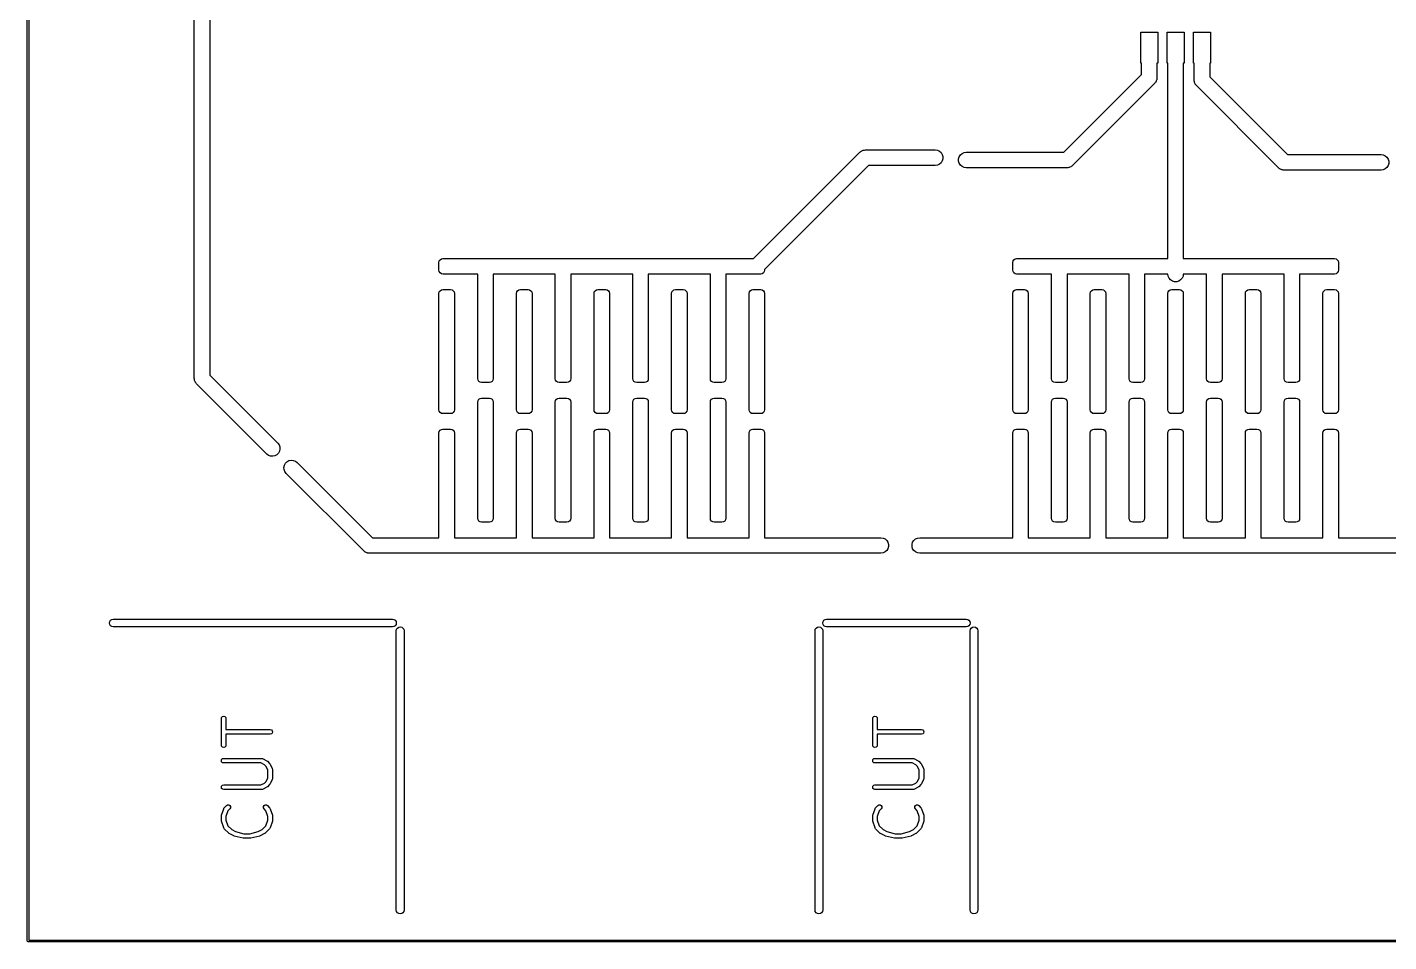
# Model space of a CAD drawing. Extents: x 35 to 184, y -150 to -45.
# Drawn here: x 34.9 to 122.7, y -150 to -91.1 of the extents above; entities that cross this region are included whole.
import ezdxf

# ---------------------------------------------------------------- set-up
doc = ezdxf.new("R2010")
doc.units = 0
doc.layers.add('BLACK', color=7, linetype='CONTINUOUS')

msp = doc.modelspace()

# ---------------------------------------------------------------- linework, layer by layer
at = {"layer": 'BLACK', "linetype": 'CONTINUOUS'}
for p, q in [((34.95, -150), (34.95, -45)), ((35.05, -45.05), (35.05, -149.95)), ((45.72, -111.5), (45.72, -90.28)), ((46.72, -90.28), (46.72, -111.5)), ((106.75, -93.4), (106.75, -91.4)), ((106.75, -91.4), (107.85, -91.4)), ((107.85, -91.4), (107.85, -93.4)), ((108.45, -93.4), (108.45, -91.4)), ((108.45, -91.4), (109.55, -91.4)), ((109.55, -91.4), (109.55, -93.4)), ((110.15, -93.4), (110.15, -91.4)), ((110.15, -91.4), (111.25, -91.4)), ((111.25, -91.4), (111.25, -93.4)), ((106.8, -93.4), (106.75, -93.4)), ((106.8, -94.142894), (106.8, -93.4)), ((107.85, -93.4), (107.8, -93.4)), ((107.8, -93.4), (107.8, -94.35)), ((108.5, -93.4), (108.45, -93.4)), ((108.5, -106), (108.5, -93.4)), ((109.55, -93.4), (109.5, -93.4)), ((109.5, -93.4), (109.5, -106)), ((110.2, -93.4), (110.15, -93.4)), ((110.2, -94.5), (110.2, -93.4)), ((111.25, -93.4), (111.2, -93.4)), ((111.2, -93.4), (111.2, -94.292894)), ((101.792894, -99.15), (106.8, -94.142894)), ((107.653553, -94.703553), (102.353553, -100.003553)), ((107.685599, -94.660744), (107.653553, -94.703553)), ((107.720627, -94.62032), (107.685599, -94.660744)), ((107.728084, -94.60399), (107.720627, -94.62032)), ((107.738839, -94.589624), (107.728084, -94.60399)), ((107.757528, -94.539516), (107.738839, -94.589624)), ((107.779746, -94.490866), (107.757528, -94.539516)), ((107.7823, -94.4731), (107.779746, -94.490866)), ((107.788573, -94.456283), (107.7823, -94.4731)), ((107.792388, -94.402938), (107.788573, -94.456283)), ((107.8, -94.35), (107.792388, -94.402938)), ((110.207611, -94.552938), (110.2, -94.5)), ((110.211427, -94.606283), (110.207611, -94.552938)), ((110.217699, -94.6231), (110.211427, -94.606283)), ((110.220254, -94.640866), (110.217699, -94.6231)), ((110.242471, -94.689516), (110.220254, -94.640866)), ((110.261161, -94.739624), (110.242471, -94.689516)), ((110.271915, -94.75399), (110.261161, -94.739624)), ((110.279373, -94.77032), (110.271915, -94.75399)), ((110.3144, -94.810744), (110.279373, -94.77032)), ((110.346447, -94.853553), (110.3144, -94.810744)), ((111.2, -94.292894), (116.207106, -99.3)), ((115.646447, -100.153553), (110.346447, -94.853553)), ((81.792894, -106), (88.646447, -99.146447)), ((88.646447, -99.146447), (88.689255, -99.1144)), ((88.689255, -99.1144), (88.72968, -99.079373)), ((88.72968, -99.079373), (88.746009, -99.071915)), ((88.746009, -99.071915), (88.760376, -99.061161)), ((88.760376, -99.061161), (88.810483, -99.042471)), ((88.810483, -99.042471), (88.859134, -99.020254)), ((88.859134, -99.020254), (88.876899, -99.017699)), ((88.876899, -99.017699), (88.893717, -99.011427)), ((88.893717, -99.011427), (88.947061, -99.007611)), ((88.947061, -99.007611), (89, -99)), ((89, -99), (93.5, -99)), ((93.5, -99), (93.640866, -99.020254)), ((93.640866, -99.020254), (93.77032, -99.079373)), ((93.77032, -99.079373), (93.877875, -99.17257)), ((93.877875, -99.17257), (93.954816, -99.292292)), ((95.22968, -99.229373), (95.359134, -99.170254)), ((95.359134, -99.170254), (95.5, -99.15)), ((95.5, -99.15), (101.792894, -99.15)), ((89.207106, -100), (82.5, -106.707106)), ((93.5, -100), (89.207106, -100)), ((93.640866, -99.979746), (93.5, -100)), ((93.77032, -99.920627), (93.640866, -99.979746)), ((93.877875, -99.82743), (93.77032, -99.920627)), ((93.954816, -99.707708), (93.877875, -99.82743)), ((93.954816, -99.292292), (93.994911, -99.428843)), ((93.994911, -99.571157), (93.954816, -99.707708)), ((93.994911, -99.428843), (93.994911, -99.571157)), ((95.005089, -99.578843), (95.045184, -99.442292)), ((95.005089, -99.721157), (95.005089, -99.578843)), ((95.045184, -99.857708), (95.005089, -99.721157)), ((95.045184, -99.442292), (95.122125, -99.32257)), ((95.122125, -99.97743), (95.045184, -99.857708)), ((95.122125, -99.32257), (95.22968, -99.229373)), ((95.22968, -100.070627), (95.122125, -99.97743)), ((95.359134, -100.129746), (95.22968, -100.070627)), ((102.239624, -100.088839), (102.189516, -100.107528)), ((102.25399, -100.078084), (102.239624, -100.088839)), ((102.27032, -100.070627), (102.25399, -100.078084)), ((102.310744, -100.035599), (102.27032, -100.070627)), ((102.353553, -100.003553), (102.310744, -100.035599)), ((116.207106, -99.3), (122.25, -99.3)), ((122.25, -99.3), (122.390866, -99.320254)), ((122.390866, -99.320254), (122.52032, -99.379373)), ((122.52032, -99.379373), (122.627875, -99.47257)), ((122.627875, -99.47257), (122.704816, -99.592292)), ((122.704816, -100.007708), (122.627875, -100.12743)), ((122.704816, -99.592292), (122.744911, -99.728843)), ((122.744911, -99.871157), (122.704816, -100.007708)), ((122.744911, -99.728843), (122.744911, -99.871157)), ((95.5, -100.15), (95.359134, -100.129746)), ((102, -100.15), (95.5, -100.15)), ((102.052938, -100.142388), (102, -100.15)), ((102.106283, -100.138573), (102.052938, -100.142388)), ((102.1231, -100.1323), (102.106283, -100.138573)), ((102.140866, -100.129746), (102.1231, -100.1323)), ((102.189516, -100.107528), (102.140866, -100.129746)), ((115.689255, -100.185599), (115.646447, -100.153553)), ((115.72968, -100.220627), (115.689255, -100.185599)), ((115.746009, -100.228084), (115.72968, -100.220627)), ((115.760376, -100.238839), (115.746009, -100.228084)), ((115.810483, -100.257528), (115.760376, -100.238839)), ((115.859134, -100.279746), (115.810483, -100.257528)), ((115.876899, -100.2823), (115.859134, -100.279746)), ((115.893717, -100.288573), (115.876899, -100.2823)), ((115.947061, -100.292388), (115.893717, -100.288573)), ((116, -100.3), (115.947061, -100.292388)), ((122.25, -100.3), (116, -100.3)), ((122.390866, -100.279746), (122.25, -100.3)), ((122.52032, -100.220627), (122.390866, -100.279746)), ((122.627875, -100.12743), (122.52032, -100.220627)), ((61.5, -106.25), (61.51903, -106.154329)), ((61.51903, -106.154329), (61.573223, -106.073223)), ((61.573223, -106.073223), (61.654329, -106.01903)), ((61.654329, -106.01903), (61.75, -106)), ((61.75, -106), (81.792894, -106)), ((98.5, -106.25), (98.51903, -106.154329)), ((98.51903, -106.154329), (98.573223, -106.073223)), ((98.573223, -106.073223), (98.654329, -106.01903)), ((98.654329, -106.01903), (98.75, -106)), ((98.75, -106), (108.5, -106)), ((109.5, -106), (119.25, -106)), ((119.25, -106), (119.345671, -106.01903)), ((119.345671, -106.01903), (119.426777, -106.073223)), ((119.426777, -106.073223), (119.48097, -106.154329)), ((119.48097, -106.154329), (119.5, -106.25)), ((61.5, -106.75), (61.5, -106.25)), ((61.51903, -106.845671), (61.5, -106.75)), ((61.573223, -106.926777), (61.51903, -106.845671)), ((61.654329, -106.98097), (61.573223, -106.926777)), ((61.75, -107), (61.654329, -106.98097)), ((64, -107), (61.75, -107)), ((64, -113.75), (64, -107)), ((69, -107), (65, -107)), ((65, -107), (65, -113.75)), ((69, -113.75), (69, -107)), ((72, -107), (70, -107)), ((70, -107), (70, -113.75)), ((74, -107), (72, -107)), ((74, -113.75), (74, -107)), ((79, -107), (75, -107)), ((75, -107), (75, -113.75)), ((79, -113.75), (79, -107)), ((82, -107), (80, -107)), ((80, -107), (80, -113.75)), ((82.25, -107), (82, -107)), ((82.345671, -106.98097), (82.25, -107)), ((82.426777, -106.926777), (82.345671, -106.98097)), ((82.48097, -106.845671), (82.426777, -106.926777)), ((82.5, -106.75), (82.48097, -106.845671)), ((82.5, -106.707106), (82.5, -106.75)), ((98.5, -106.75), (98.5, -106.25)), ((98.51903, -106.845671), (98.5, -106.75)), ((98.573223, -106.926777), (98.51903, -106.845671)), ((98.654329, -106.98097), (98.573223, -106.926777)), ((98.75, -107), (98.654329, -106.98097)), ((101, -107), (98.75, -107)), ((101, -113.75), (101, -107)), ((106, -107), (102, -107)), ((102, -107), (102, -113.75)), ((106, -113.75), (106, -107)), ((108.5, -107), (107, -107)), ((107, -107), (107, -113.75)), ((108.520254, -107.140866), (108.5, -107)), ((109.5, -107), (109.479746, -107.140866)), ((111, -107), (109.5, -107)), ((111, -113.75), (111, -107)), ((116, -107), (112, -107)), ((112, -107), (112, -113.75)), ((116, -113.75), (116, -107)), ((119.25, -107), (117, -107)), ((117, -107), (117, -113.75)), ((119.345671, -106.98097), (119.25, -107)), ((119.426777, -106.926777), (119.345671, -106.98097)), ((119.48097, -106.845671), (119.426777, -106.926777)), ((119.5, -106.75), (119.48097, -106.845671)), ((119.5, -106.25), (119.5, -106.75)), ((108.579373, -107.27032), (108.520254, -107.140866)), ((108.67257, -107.377875), (108.579373, -107.27032)), ((108.792292, -107.454816), (108.67257, -107.377875)), ((108.928843, -107.494911), (108.792292, -107.454816)), ((109.071157, -107.494911), (108.928843, -107.494911)), ((109.207708, -107.454816), (109.071157, -107.494911)), ((109.32743, -107.377875), (109.207708, -107.454816)), ((109.420627, -107.27032), (109.32743, -107.377875)), ((109.479746, -107.140866), (109.420627, -107.27032)), ((61.5, -108.25), (61.51903, -108.154329)), ((61.5, -115.75), (61.5, -108.25)), ((61.51903, -108.154329), (61.573223, -108.073223)), ((61.573223, -108.073223), (61.654329, -108.01903)), ((61.654329, -108.01903), (61.75, -108)), ((61.75, -108), (62.25, -108)), ((62.25, -108), (62.345671, -108.01903)), ((62.345671, -108.01903), (62.426777, -108.073223)), ((62.426777, -108.073223), (62.48097, -108.154329)), ((62.48097, -108.154329), (62.5, -108.25)), ((62.5, -108.25), (62.5, -115.75)), ((66.5, -108.25), (66.51903, -108.154329)), ((66.5, -115.75), (66.5, -108.25)), ((66.51903, -108.154329), (66.573223, -108.073223)), ((66.573223, -108.073223), (66.654329, -108.01903)), ((66.654329, -108.01903), (66.75, -108)), ((66.75, -108), (67.25, -108)), ((67.25, -108), (67.345671, -108.01903)), ((67.345671, -108.01903), (67.426777, -108.073223)), ((67.426777, -108.073223), (67.48097, -108.154329)), ((67.48097, -108.154329), (67.5, -108.25)), ((67.5, -108.25), (67.5, -115.75)), ((71.5, -108.25), (71.51903, -108.154329)), ((71.5, -115.75), (71.5, -108.25)), ((71.51903, -108.154329), (71.573223, -108.073223)), ((71.573223, -108.073223), (71.654329, -108.01903)), ((71.654329, -108.01903), (71.75, -108)), ((71.75, -108), (72.25, -108)), ((72.25, -108), (72.345671, -108.01903)), ((72.345671, -108.01903), (72.426777, -108.073223)), ((72.426777, -108.073223), (72.48097, -108.154329)), ((72.48097, -108.154329), (72.5, -108.25)), ((72.5, -108.25), (72.5, -115.75)), ((76.5, -108.25), (76.51903, -108.154329)), ((76.5, -115.75), (76.5, -108.25)), ((76.51903, -108.154329), (76.573223, -108.073223)), ((76.573223, -108.073223), (76.654329, -108.01903)), ((76.654329, -108.01903), (76.75, -108)), ((76.75, -108), (77.25, -108)), ((77.25, -108), (77.345671, -108.01903)), ((77.345671, -108.01903), (77.426777, -108.073223)), ((77.426777, -108.073223), (77.48097, -108.154329)), ((77.48097, -108.154329), (77.5, -108.25)), ((77.5, -108.25), (77.5, -115.75)), ((81.5, -108.25), (81.51903, -108.154329)), ((81.5, -115.75), (81.5, -108.25)), ((81.51903, -108.154329), (81.573223, -108.073223)), ((81.573223, -108.073223), (81.654329, -108.01903)), ((81.654329, -108.01903), (81.75, -108)), ((81.75, -108), (82.25, -108)), ((82.25, -108), (82.345671, -108.01903)), ((82.345671, -108.01903), (82.426777, -108.073223)), ((82.426777, -108.073223), (82.48097, -108.154329)), ((82.48097, -108.154329), (82.5, -108.25)), ((82.5, -108.25), (82.5, -115.75)), ((98.5, -108.25), (98.51903, -108.154329)), ((98.5, -115.75), (98.5, -108.25)), ((98.51903, -108.154329), (98.573223, -108.073223)), ((98.573223, -108.073223), (98.654329, -108.01903)), ((98.654329, -108.01903), (98.75, -108)), ((98.75, -108), (99.25, -108)), ((99.25, -108), (99.345671, -108.01903)), ((99.345671, -108.01903), (99.426777, -108.073223)), ((99.426777, -108.073223), (99.48097, -108.154329)), ((99.48097, -108.154329), (99.5, -108.25)), ((99.5, -108.25), (99.5, -115.75)), ((103.5, -108.25), (103.51903, -108.154329)), ((103.5, -115.75), (103.5, -108.25)), ((103.51903, -108.154329), (103.573223, -108.073223)), ((103.573223, -108.073223), (103.654329, -108.01903)), ((103.654329, -108.01903), (103.75, -108)), ((103.75, -108), (104.25, -108)), ((104.25, -108), (104.345671, -108.01903)), ((104.345671, -108.01903), (104.426777, -108.073223)), ((104.426777, -108.073223), (104.48097, -108.154329)), ((104.48097, -108.154329), (104.5, -108.25)), ((104.5, -108.25), (104.5, -115.75)), ((108.5, -108.25), (108.51903, -108.154329)), ((108.5, -115.75), (108.5, -108.25)), ((108.51903, -108.154329), (108.573223, -108.073223)), ((108.573223, -108.073223), (108.654329, -108.01903)), ((108.654329, -108.01903), (108.75, -108)), ((108.75, -108), (109.25, -108)), ((109.25, -108), (109.345671, -108.01903)), ((109.345671, -108.01903), (109.426777, -108.073223)), ((109.426777, -108.073223), (109.48097, -108.154329)), ((109.48097, -108.154329), (109.5, -108.25)), ((109.5, -108.25), (109.5, -115.75)), ((113.5, -108.25), (113.51903, -108.154329)), ((113.5, -115.75), (113.5, -108.25)), ((113.51903, -108.154329), (113.573223, -108.073223)), ((113.573223, -108.073223), (113.654329, -108.01903)), ((113.654329, -108.01903), (113.75, -108)), ((113.75, -108), (114.25, -108)), ((114.25, -108), (114.345671, -108.01903)), ((114.345671, -108.01903), (114.426777, -108.073223)), ((114.426777, -108.073223), (114.48097, -108.154329)), ((114.48097, -108.154329), (114.5, -108.25)), ((114.5, -108.25), (114.5, -115.75)), ((118.5, -108.25), (118.51903, -108.154329)), ((118.5, -115.75), (118.5, -108.25)), ((118.51903, -108.154329), (118.573223, -108.073223)), ((118.573223, -108.073223), (118.654329, -108.01903)), ((118.654329, -108.01903), (118.75, -108)), ((118.75, -108), (119.25, -108)), ((119.25, -108), (119.345671, -108.01903)), ((119.345671, -108.01903), (119.426777, -108.073223)), ((119.426777, -108.073223), (119.48097, -108.154329)), ((119.48097, -108.154329), (119.5, -108.25)), ((119.5, -108.25), (119.5, -115.75)), ((45.72, -113.72), (45.72, -111.5)), ((46.72, -111.5), (46.72, -113.512893)), ((45.727611, -113.772938), (45.72, -113.72)), ((45.731427, -113.826283), (45.727611, -113.772938)), ((45.737699, -113.8431), (45.731427, -113.826283)), ((45.740254, -113.860866), (45.737699, -113.8431)), ((45.762471, -113.909516), (45.740254, -113.860866)), ((45.781161, -113.959624), (45.762471, -113.909516)), ((45.791915, -113.97399), (45.781161, -113.959624)), ((45.799373, -113.99032), (45.791915, -113.97399)), ((45.8344, -114.030744), (45.799373, -113.99032)), ((45.866447, -114.073553), (45.8344, -114.030744)), ((50.396446, -118.603553), (45.866447, -114.073553)), ((46.72, -113.512893), (51.103553, -117.896446)), ((64.01903, -113.845671), (64, -113.75)), ((64.073223, -113.926777), (64.01903, -113.845671)), ((64.154329, -113.98097), (64.073223, -113.926777)), ((64.25, -114), (64.154329, -113.98097)), ((64.75, -114), (64.25, -114)), ((64.845671, -113.98097), (64.75, -114)), ((64.926777, -113.926777), (64.845671, -113.98097)), ((64.98097, -113.845671), (64.926777, -113.926777)), ((65, -113.75), (64.98097, -113.845671)), ((69.01903, -113.845671), (69, -113.75)), ((69.073223, -113.926777), (69.01903, -113.845671)), ((69.154329, -113.98097), (69.073223, -113.926777)), ((69.25, -114), (69.154329, -113.98097)), ((69.75, -114), (69.25, -114)), ((69.845671, -113.98097), (69.75, -114)), ((69.926777, -113.926777), (69.845671, -113.98097)), ((69.98097, -113.845671), (69.926777, -113.926777)), ((70, -113.75), (69.98097, -113.845671)), ((74.01903, -113.845671), (74, -113.75)), ((74.073223, -113.926777), (74.01903, -113.845671)), ((74.154329, -113.98097), (74.073223, -113.926777)), ((74.25, -114), (74.154329, -113.98097)), ((74.75, -114), (74.25, -114)), ((74.845671, -113.98097), (74.75, -114)), ((74.926777, -113.926777), (74.845671, -113.98097)), ((74.98097, -113.845671), (74.926777, -113.926777)), ((75, -113.75), (74.98097, -113.845671)), ((79.01903, -113.845671), (79, -113.75)), ((79.073223, -113.926777), (79.01903, -113.845671)), ((79.154329, -113.98097), (79.073223, -113.926777)), ((79.25, -114), (79.154329, -113.98097)), ((79.75, -114), (79.25, -114)), ((79.845671, -113.98097), (79.75, -114)), ((79.926777, -113.926777), (79.845671, -113.98097)), ((79.98097, -113.845671), (79.926777, -113.926777)), ((80, -113.75), (79.98097, -113.845671)), ((101.01903, -113.845671), (101, -113.75)), ((101.073223, -113.926777), (101.01903, -113.845671)), ((101.154329, -113.98097), (101.073223, -113.926777)), ((101.25, -114), (101.154329, -113.98097)), ((101.75, -114), (101.25, -114)), ((101.845671, -113.98097), (101.75, -114)), ((101.926777, -113.926777), (101.845671, -113.98097)), ((101.98097, -113.845671), (101.926777, -113.926777)), ((102, -113.75), (101.98097, -113.845671)), ((106.01903, -113.845671), (106, -113.75)), ((106.073223, -113.926777), (106.01903, -113.845671)), ((106.154329, -113.98097), (106.073223, -113.926777)), ((106.25, -114), (106.154329, -113.98097)), ((106.75, -114), (106.25, -114)), ((106.845671, -113.98097), (106.75, -114)), ((106.926777, -113.926777), (106.845671, -113.98097)), ((106.98097, -113.845671), (106.926777, -113.926777)), ((107, -113.75), (106.98097, -113.845671)), ((111.01903, -113.845671), (111, -113.75)), ((111.073223, -113.926777), (111.01903, -113.845671)), ((111.154329, -113.98097), (111.073223, -113.926777)), ((111.25, -114), (111.154329, -113.98097)), ((111.75, -114), (111.25, -114)), ((111.845671, -113.98097), (111.75, -114)), ((111.926777, -113.926777), (111.845671, -113.98097)), ((111.98097, -113.845671), (111.926777, -113.926777)), ((112, -113.75), (111.98097, -113.845671)), ((116.01903, -113.845671), (116, -113.75)), ((116.073223, -113.926777), (116.01903, -113.845671)), ((116.154329, -113.98097), (116.073223, -113.926777)), ((116.25, -114), (116.154329, -113.98097)), ((116.75, -114), (116.25, -114)), ((116.845671, -113.98097), (116.75, -114)), ((116.926777, -113.926777), (116.845671, -113.98097)), ((116.98097, -113.845671), (116.926777, -113.926777)), ((117, -113.75), (116.98097, -113.845671)), ((64.154329, -115.01903), (64.25, -115)), ((64.25, -115), (64.75, -115)), ((64.75, -115), (64.845671, -115.01903)), ((69.154329, -115.01903), (69.25, -115)), ((69.25, -115), (69.75, -115)), ((69.75, -115), (69.845671, -115.01903)), ((74.154329, -115.01903), (74.25, -115)), ((74.25, -115), (74.75, -115)), ((74.75, -115), (74.845671, -115.01903)), ((79.154329, -115.01903), (79.25, -115)), ((79.25, -115), (79.75, -115)), ((79.75, -115), (79.845671, -115.01903)), ((101.154329, -115.01903), (101.25, -115)), ((101.25, -115), (101.75, -115)), ((101.75, -115), (101.845671, -115.01903)), ((106.154329, -115.01903), (106.25, -115)), ((106.25, -115), (106.75, -115)), ((106.75, -115), (106.845671, -115.01903)), ((111.154329, -115.01903), (111.25, -115)), ((111.25, -115), (111.75, -115)), ((111.75, -115), (111.845671, -115.01903)), ((116.154329, -115.01903), (116.25, -115)), ((116.25, -115), (116.75, -115)), ((116.75, -115), (116.845671, -115.01903)), ((61.51903, -115.845671), (61.5, -115.75)), ((61.573223, -115.926777), (61.51903, -115.845671)), ((62.48097, -115.845671), (62.426777, -115.926777)), ((62.5, -115.75), (62.48097, -115.845671)), ((64, -115.25), (64.01903, -115.154329)), ((64, -122.75), (64, -115.25)), ((64.01903, -115.154329), (64.073223, -115.073223)), ((64.073223, -115.073223), (64.154329, -115.01903)), ((64.845671, -115.01903), (64.926777, -115.073223)), ((64.926777, -115.073223), (64.98097, -115.154329)), ((64.98097, -115.154329), (65, -115.25)), ((65, -115.25), (65, -122.75)), ((66.51903, -115.845671), (66.5, -115.75)), ((66.573223, -115.926777), (66.51903, -115.845671)), ((67.48097, -115.845671), (67.426777, -115.926777)), ((67.5, -115.75), (67.48097, -115.845671)), ((69, -115.25), (69.01903, -115.154329)), ((69, -122.75), (69, -115.25)), ((69.01903, -115.154329), (69.073223, -115.073223)), ((69.073223, -115.073223), (69.154329, -115.01903)), ((69.845671, -115.01903), (69.926777, -115.073223)), ((69.926777, -115.073223), (69.98097, -115.154329)), ((69.98097, -115.154329), (70, -115.25)), ((70, -115.25), (70, -122.75)), ((71.51903, -115.845671), (71.5, -115.75)), ((71.573223, -115.926777), (71.51903, -115.845671)), ((72.48097, -115.845671), (72.426777, -115.926777)), ((72.5, -115.75), (72.48097, -115.845671)), ((74, -115.25), (74.01903, -115.154329)), ((74, -122.75), (74, -115.25)), ((74.01903, -115.154329), (74.073223, -115.073223)), ((74.073223, -115.073223), (74.154329, -115.01903)), ((74.845671, -115.01903), (74.926777, -115.073223)), ((74.926777, -115.073223), (74.98097, -115.154329)), ((74.98097, -115.154329), (75, -115.25)), ((75, -115.25), (75, -122.75)), ((76.51903, -115.845671), (76.5, -115.75)), ((76.573223, -115.926777), (76.51903, -115.845671)), ((77.48097, -115.845671), (77.426777, -115.926777)), ((77.5, -115.75), (77.48097, -115.845671)), ((79, -115.25), (79.01903, -115.154329)), ((79, -122.75), (79, -115.25)), ((79.01903, -115.154329), (79.073223, -115.073223)), ((79.073223, -115.073223), (79.154329, -115.01903)), ((79.845671, -115.01903), (79.926777, -115.073223)), ((79.926777, -115.073223), (79.98097, -115.154329)), ((79.98097, -115.154329), (80, -115.25)), ((80, -115.25), (80, -122.75)), ((81.51903, -115.845671), (81.5, -115.75)), ((81.573223, -115.926777), (81.51903, -115.845671)), ((82.48097, -115.845671), (82.426777, -115.926777)), ((82.5, -115.75), (82.48097, -115.845671)), ((98.51903, -115.845671), (98.5, -115.75)), ((98.573223, -115.926777), (98.51903, -115.845671)), ((99.48097, -115.845671), (99.426777, -115.926777)), ((99.5, -115.75), (99.48097, -115.845671)), ((101, -115.25), (101.01903, -115.154329)), ((101, -122.75), (101, -115.25)), ((101.01903, -115.154329), (101.073223, -115.073223)), ((101.073223, -115.073223), (101.154329, -115.01903)), ((101.845671, -115.01903), (101.926777, -115.073223)), ((101.926777, -115.073223), (101.98097, -115.154329)), ((101.98097, -115.154329), (102, -115.25)), ((102, -115.25), (102, -122.75)), ((103.51903, -115.845671), (103.5, -115.75)), ((103.573223, -115.926777), (103.51903, -115.845671)), ((104.48097, -115.845671), (104.426777, -115.926777)), ((104.5, -115.75), (104.48097, -115.845671)), ((106, -115.25), (106.01903, -115.154329)), ((106, -122.75), (106, -115.25)), ((106.01903, -115.154329), (106.073223, -115.073223)), ((106.073223, -115.073223), (106.154329, -115.01903)), ((106.845671, -115.01903), (106.926777, -115.073223)), ((106.926777, -115.073223), (106.98097, -115.154329)), ((106.98097, -115.154329), (107, -115.25)), ((107, -115.25), (107, -122.75)), ((108.51903, -115.845671), (108.5, -115.75)), ((108.573223, -115.926777), (108.51903, -115.845671)), ((109.48097, -115.845671), (109.426777, -115.926777)), ((109.5, -115.75), (109.48097, -115.845671)), ((111, -115.25), (111.01903, -115.154329)), ((111, -122.75), (111, -115.25)), ((111.01903, -115.154329), (111.073223, -115.073223)), ((111.073223, -115.073223), (111.154329, -115.01903)), ((111.845671, -115.01903), (111.926777, -115.073223)), ((111.926777, -115.073223), (111.98097, -115.154329)), ((111.98097, -115.154329), (112, -115.25)), ((112, -115.25), (112, -122.75)), ((113.51903, -115.845671), (113.5, -115.75)), ((113.573223, -115.926777), (113.51903, -115.845671)), ((114.48097, -115.845671), (114.426777, -115.926777)), ((114.5, -115.75), (114.48097, -115.845671)), ((116, -115.25), (116.01903, -115.154329)), ((116, -122.75), (116, -115.25)), ((116.01903, -115.154329), (116.073223, -115.073223)), ((116.073223, -115.073223), (116.154329, -115.01903)), ((116.845671, -115.01903), (116.926777, -115.073223)), ((116.926777, -115.073223), (116.98097, -115.154329)), ((116.98097, -115.154329), (117, -115.25)), ((117, -115.25), (117, -122.75)), ((118.51903, -115.845671), (118.5, -115.75)), ((118.573223, -115.926777), (118.51903, -115.845671)), ((119.48097, -115.845671), (119.426777, -115.926777)), ((119.5, -115.75), (119.48097, -115.845671)), ((61.654329, -115.98097), (61.573223, -115.926777)), ((61.75, -116), (61.654329, -115.98097)), ((62.25, -116), (61.75, -116)), ((62.345671, -115.98097), (62.25, -116)), ((62.426777, -115.926777), (62.345671, -115.98097)), ((66.654329, -115.98097), (66.573223, -115.926777)), ((66.75, -116), (66.654329, -115.98097)), ((67.25, -116), (66.75, -116)), ((67.345671, -115.98097), (67.25, -116)), ((67.426777, -115.926777), (67.345671, -115.98097)), ((71.654329, -115.98097), (71.573223, -115.926777)), ((71.75, -116), (71.654329, -115.98097)), ((72.25, -116), (71.75, -116)), ((72.345671, -115.98097), (72.25, -116)), ((72.426777, -115.926777), (72.345671, -115.98097)), ((76.654329, -115.98097), (76.573223, -115.926777)), ((76.75, -116), (76.654329, -115.98097)), ((77.25, -116), (76.75, -116)), ((77.345671, -115.98097), (77.25, -116)), ((77.426777, -115.926777), (77.345671, -115.98097)), ((81.654329, -115.98097), (81.573223, -115.926777)), ((81.75, -116), (81.654329, -115.98097)), ((82.25, -116), (81.75, -116)), ((82.345671, -115.98097), (82.25, -116)), ((82.426777, -115.926777), (82.345671, -115.98097)), ((98.654329, -115.98097), (98.573223, -115.926777)), ((98.75, -116), (98.654329, -115.98097)), ((99.25, -116), (98.75, -116)), ((99.345671, -115.98097), (99.25, -116)), ((99.426777, -115.926777), (99.345671, -115.98097)), ((103.654329, -115.98097), (103.573223, -115.926777)), ((103.75, -116), (103.654329, -115.98097)), ((104.25, -116), (103.75, -116)), ((104.345671, -115.98097), (104.25, -116)), ((104.426777, -115.926777), (104.345671, -115.98097)), ((108.654329, -115.98097), (108.573223, -115.926777)), ((108.75, -116), (108.654329, -115.98097)), ((109.25, -116), (108.75, -116)), ((109.345671, -115.98097), (109.25, -116)), ((109.426777, -115.926777), (109.345671, -115.98097)), ((113.654329, -115.98097), (113.573223, -115.926777)), ((113.75, -116), (113.654329, -115.98097)), ((114.25, -116), (113.75, -116)), ((114.345671, -115.98097), (114.25, -116)), ((114.426777, -115.926777), (114.345671, -115.98097)), ((118.654329, -115.98097), (118.573223, -115.926777)), ((118.75, -116), (118.654329, -115.98097)), ((119.25, -116), (118.75, -116)), ((119.345671, -115.98097), (119.25, -116)), ((119.426777, -115.926777), (119.345671, -115.98097)), ((61.5, -117.25), (61.51903, -117.154329)), ((61.5, -124), (61.5, -117.25)), ((61.51903, -117.154329), (61.573223, -117.073223)), ((61.573223, -117.073223), (61.654329, -117.01903)), ((61.654329, -117.01903), (61.75, -117)), ((61.75, -117), (62.25, -117)), ((62.25, -117), (62.345671, -117.01903)), ((62.345671, -117.01903), (62.426777, -117.073223)), ((62.426777, -117.073223), (62.48097, -117.154329)), ((62.48097, -117.154329), (62.5, -117.25)), ((62.5, -117.25), (62.5, -124)), ((66.5, -117.25), (66.51903, -117.154329)), ((66.5, -124), (66.5, -117.25)), ((66.51903, -117.154329), (66.573223, -117.073223)), ((66.573223, -117.073223), (66.654329, -117.01903)), ((66.654329, -117.01903), (66.75, -117)), ((66.75, -117), (67.25, -117)), ((67.25, -117), (67.345671, -117.01903)), ((67.345671, -117.01903), (67.426777, -117.073223)), ((67.426777, -117.073223), (67.48097, -117.154329)), ((67.48097, -117.154329), (67.5, -117.25)), ((67.5, -117.25), (67.5, -124)), ((71.5, -117.25), (71.51903, -117.154329)), ((71.5, -124), (71.5, -117.25)), ((71.51903, -117.154329), (71.573223, -117.073223)), ((71.573223, -117.073223), (71.654329, -117.01903)), ((71.654329, -117.01903), (71.75, -117)), ((71.75, -117), (72.25, -117)), ((72.25, -117), (72.345671, -117.01903)), ((72.345671, -117.01903), (72.426777, -117.073223)), ((72.426777, -117.073223), (72.48097, -117.154329)), ((72.48097, -117.154329), (72.5, -117.25)), ((72.5, -117.25), (72.5, -124)), ((76.5, -117.25), (76.51903, -117.154329)), ((76.5, -124), (76.5, -117.25)), ((76.51903, -117.154329), (76.573223, -117.073223)), ((76.573223, -117.073223), (76.654329, -117.01903)), ((76.654329, -117.01903), (76.75, -117)), ((76.75, -117), (77.25, -117)), ((77.25, -117), (77.345671, -117.01903)), ((77.345671, -117.01903), (77.426777, -117.073223)), ((77.426777, -117.073223), (77.48097, -117.154329)), ((77.48097, -117.154329), (77.5, -117.25)), ((77.5, -117.25), (77.5, -124)), ((81.5, -117.25), (81.51903, -117.154329)), ((81.5, -124), (81.5, -117.25)), ((81.51903, -117.154329), (81.573223, -117.073223)), ((81.573223, -117.073223), (81.654329, -117.01903)), ((81.654329, -117.01903), (81.75, -117)), ((81.75, -117), (82.25, -117)), ((82.25, -117), (82.345671, -117.01903)), ((82.345671, -117.01903), (82.426777, -117.073223)), ((82.426777, -117.073223), (82.48097, -117.154329)), ((82.48097, -117.154329), (82.5, -117.25)), ((82.5, -117.25), (82.5, -124)), ((98.5, -117.25), (98.51903, -117.154329)), ((98.5, -124), (98.5, -117.25)), ((98.51903, -117.154329), (98.573223, -117.073223)), ((98.573223, -117.073223), (98.654329, -117.01903)), ((98.654329, -117.01903), (98.75, -117)), ((98.75, -117), (99.25, -117)), ((99.25, -117), (99.345671, -117.01903)), ((99.345671, -117.01903), (99.426777, -117.073223)), ((99.426777, -117.073223), (99.48097, -117.154329)), ((99.48097, -117.154329), (99.5, -117.25)), ((99.5, -117.25), (99.5, -124)), ((103.5, -117.25), (103.51903, -117.154329)), ((103.5, -124), (103.5, -117.25)), ((103.51903, -117.154329), (103.573223, -117.073223)), ((103.573223, -117.073223), (103.654329, -117.01903)), ((103.654329, -117.01903), (103.75, -117)), ((103.75, -117), (104.25, -117)), ((104.25, -117), (104.345671, -117.01903)), ((104.345671, -117.01903), (104.426777, -117.073223)), ((104.426777, -117.073223), (104.48097, -117.154329)), ((104.48097, -117.154329), (104.5, -117.25)), ((104.5, -117.25), (104.5, -124)), ((108.5, -117.25), (108.51903, -117.154329)), ((108.5, -124), (108.5, -117.25)), ((108.51903, -117.154329), (108.573223, -117.073223)), ((108.573223, -117.073223), (108.654329, -117.01903)), ((108.654329, -117.01903), (108.75, -117)), ((108.75, -117), (109.25, -117)), ((109.25, -117), (109.345671, -117.01903)), ((109.345671, -117.01903), (109.426777, -117.073223)), ((109.426777, -117.073223), (109.48097, -117.154329)), ((109.48097, -117.154329), (109.5, -117.25)), ((109.5, -117.25), (109.5, -124)), ((113.5, -117.25), (113.51903, -117.154329)), ((113.5, -124), (113.5, -117.25)), ((113.51903, -117.154329), (113.573223, -117.073223)), ((113.573223, -117.073223), (113.654329, -117.01903)), ((113.654329, -117.01903), (113.75, -117)), ((113.75, -117), (114.25, -117)), ((114.25, -117), (114.345671, -117.01903)), ((114.345671, -117.01903), (114.426777, -117.073223)), ((114.426777, -117.073223), (114.48097, -117.154329)), ((114.48097, -117.154329), (114.5, -117.25)), ((114.5, -117.25), (114.5, -124)), ((118.5, -117.25), (118.51903, -117.154329)), ((118.5, -124), (118.5, -117.25)), ((118.51903, -117.154329), (118.573223, -117.073223)), ((118.573223, -117.073223), (118.654329, -117.01903)), ((118.654329, -117.01903), (118.75, -117)), ((118.75, -117), (119.25, -117)), ((119.25, -117), (119.345671, -117.01903)), ((119.345671, -117.01903), (119.426777, -117.073223)), ((119.426777, -117.073223), (119.48097, -117.154329)), ((119.48097, -117.154329), (119.5, -117.25)), ((119.5, -117.25), (119.5, -124)), ((51.103553, -117.896446), (51.188839, -118.010375)), ((51.218475, -118.424731), (51.15027, -118.549639)), ((51.188839, -118.010375), (51.238573, -118.143717)), ((51.248726, -118.28567), (51.218475, -118.424731)), ((51.238573, -118.143717), (51.248726, -118.28567)), ((50.510375, -118.688839), (50.396446, -118.603553)), ((50.643717, -118.738573), (50.510375, -118.688839)), ((50.78567, -118.748726), (50.643717, -118.738573)), ((50.924731, -118.718475), (50.78567, -118.748726)), ((51.049639, -118.65027), (50.924731, -118.718475)), ((51.15027, -118.549639), (51.049639, -118.65027)), ((51.501274, -119.46433), (51.531525, -119.325268)), ((51.531525, -119.325268), (51.599729, -119.200361)), ((51.599729, -119.200361), (51.700361, -119.099729)), ((51.700361, -119.099729), (51.825268, -119.031525)), ((51.825268, -119.031525), (51.96433, -119.001274)), ((51.96433, -119.001274), (52.106283, -119.011427)), ((52.106283, -119.011427), (52.239624, -119.061161)), ((52.239624, -119.061161), (52.353553, -119.146447)), ((52.353553, -119.146447), (57.207107, -124)), ((51.511427, -119.606283), (51.501274, -119.46433)), ((51.561161, -119.739624), (51.511427, -119.606283)), ((51.646447, -119.853553), (51.561161, -119.739624)), ((56.646447, -124.853554), (51.646447, -119.853553)), ((64.01903, -122.845671), (64, -122.75)), ((64.073223, -122.926777), (64.01903, -122.845671)), ((64.98097, -122.845671), (64.926777, -122.926777)), ((65, -122.75), (64.98097, -122.845671)), ((69.01903, -122.845671), (69, -122.75)), ((69.073223, -122.926777), (69.01903, -122.845671)), ((69.98097, -122.845671), (69.926777, -122.926777)), ((70, -122.75), (69.98097, -122.845671)), ((74.01903, -122.845671), (74, -122.75)), ((74.073223, -122.926777), (74.01903, -122.845671)), ((74.98097, -122.845671), (74.926777, -122.926777)), ((75, -122.75), (74.98097, -122.845671)), ((79.01903, -122.845671), (79, -122.75)), ((79.073223, -122.926777), (79.01903, -122.845671)), ((79.98097, -122.845671), (79.926777, -122.926777)), ((80, -122.75), (79.98097, -122.845671)), ((101.01903, -122.845671), (101, -122.75)), ((101.073223, -122.926777), (101.01903, -122.845671)), ((101.98097, -122.845671), (101.926777, -122.926777)), ((102, -122.75), (101.98097, -122.845671)), ((106.01903, -122.845671), (106, -122.75)), ((106.073223, -122.926777), (106.01903, -122.845671)), ((106.98097, -122.845671), (106.926777, -122.926777)), ((107, -122.75), (106.98097, -122.845671)), ((111.01903, -122.845671), (111, -122.75)), ((111.073223, -122.926777), (111.01903, -122.845671)), ((111.98097, -122.845671), (111.926777, -122.926777)), ((112, -122.75), (111.98097, -122.845671)), ((116.01903, -122.845671), (116, -122.75)), ((116.073223, -122.926777), (116.01903, -122.845671)), ((116.98097, -122.845671), (116.926777, -122.926777)), ((117, -122.75), (116.98097, -122.845671)), ((64.154329, -122.98097), (64.073223, -122.926777)), ((64.25, -123), (64.154329, -122.98097)), ((64.75, -123), (64.25, -123)), ((64.845671, -122.98097), (64.75, -123)), ((64.926777, -122.926777), (64.845671, -122.98097)), ((69.154329, -122.98097), (69.073223, -122.926777)), ((69.25, -123), (69.154329, -122.98097)), ((69.75, -123), (69.25, -123)), ((69.845671, -122.98097), (69.75, -123)), ((69.926777, -122.926777), (69.845671, -122.98097)), ((74.154329, -122.98097), (74.073223, -122.926777)), ((74.25, -123), (74.154329, -122.98097)), ((74.75, -123), (74.25, -123)), ((74.845671, -122.98097), (74.75, -123)), ((74.926777, -122.926777), (74.845671, -122.98097)), ((79.154329, -122.98097), (79.073223, -122.926777)), ((79.25, -123), (79.154329, -122.98097)), ((79.75, -123), (79.25, -123)), ((79.845671, -122.98097), (79.75, -123)), ((79.926777, -122.926777), (79.845671, -122.98097)), ((101.154329, -122.98097), (101.073223, -122.926777)), ((101.25, -123), (101.154329, -122.98097)), ((101.75, -123), (101.25, -123)), ((101.845671, -122.98097), (101.75, -123)), ((101.926777, -122.926777), (101.845671, -122.98097)), ((106.154329, -122.98097), (106.073223, -122.926777)), ((106.25, -123), (106.154329, -122.98097)), ((106.75, -123), (106.25, -123)), ((106.845671, -122.98097), (106.75, -123)), ((106.926777, -122.926777), (106.845671, -122.98097)), ((111.154329, -122.98097), (111.073223, -122.926777)), ((111.25, -123), (111.154329, -122.98097)), ((111.75, -123), (111.25, -123)), ((111.845671, -122.98097), (111.75, -123)), ((111.926777, -122.926777), (111.845671, -122.98097)), ((116.154329, -122.98097), (116.073223, -122.926777)), ((116.25, -123), (116.154329, -122.98097)), ((116.75, -123), (116.25, -123)), ((116.845671, -122.98097), (116.75, -123)), ((116.926777, -122.926777), (116.845671, -122.98097)), ((57.207107, -124), (61.5, -124)), ((62.5, -124), (66.5, -124)), ((67.5, -124), (71.5, -124)), ((72.5, -124), (76.5, -124)), ((77.5, -124), (81.5, -124)), ((82.5, -124), (90, -124)), ((90, -124), (90.140866, -124.020254)), ((90.140866, -124.020254), (90.27032, -124.079373)), ((90.27032, -124.079373), (90.377875, -124.17257)), ((90.377875, -124.17257), (90.454816, -124.292292)), ((90.454816, -124.292292), (90.494911, -124.428843)), ((90.494911, -124.571157), (90.454816, -124.707708)), ((90.494911, -124.428843), (90.494911, -124.571157)), ((92.005089, -124.428843), (92.045184, -124.292292)), ((92.005089, -124.571157), (92.005089, -124.428843)), ((92.045184, -124.707708), (92.005089, -124.571157)), ((92.045184, -124.292292), (92.122125, -124.17257)), ((92.122125, -124.17257), (92.22968, -124.079373)), ((92.22968, -124.079373), (92.359134, -124.020254)), ((92.359134, -124.020254), (92.5, -124)), ((92.5, -124), (98.5, -124)), ((99.5, -124), (103.5, -124)), ((104.5, -124), (108.5, -124)), ((109.5, -124), (113.5, -124)), ((114.5, -124), (118.5, -124)), ((119.5, -124), (126.75, -124)), ((56.689261, -124.885603), (56.646447, -124.853554)), ((56.72968, -124.920627), (56.689261, -124.885603)), ((56.746008, -124.928084), (56.72968, -124.920627)), ((56.760376, -124.938839), (56.746008, -124.928084)), ((56.810483, -124.957528), (56.760376, -124.938839)), ((56.859134, -124.979746), (56.810483, -124.957528)), ((56.876899, -124.9823), (56.859134, -124.979746)), ((56.893717, -124.988573), (56.876899, -124.9823)), ((56.947061, -124.992388), (56.893717, -124.988573)), ((57, -125), (56.947061, -124.992388)), ((61.75, -125), (57, -125)), ((62.25, -125), (61.75, -125)), ((66.75, -125), (62.25, -125)), ((67.25, -125), (66.75, -125)), ((71.75, -125), (67.25, -125)), ((72, -125), (71.75, -125)), ((76.75, -125), (72, -125)), ((77.25, -125), (76.75, -125)), ((81.75, -125), (77.25, -125)), ((82.25, -125), (81.75, -125)), ((90, -125), (82.25, -125)), ((90.140866, -124.979746), (90, -125)), ((90.27032, -124.920627), (90.140866, -124.979746)), ((90.377875, -124.82743), (90.27032, -124.920627)), ((90.454816, -124.707708), (90.377875, -124.82743)), ((92.122125, -124.82743), (92.045184, -124.707708)), ((92.22968, -124.920627), (92.122125, -124.82743)), ((92.359134, -124.979746), (92.22968, -124.920627)), ((92.5, -125), (92.359134, -124.979746)), ((98.75, -125), (92.5, -125)), ((99.25, -125), (98.75, -125)), ((103.75, -125), (99.25, -125)), ((104.25, -125), (103.75, -125)), ((108.75, -125), (104.25, -125)), ((109, -125), (108.75, -125)), ((113.75, -125), (109, -125)), ((114.25, -125), (113.75, -125)), ((118.75, -125), (114.25, -125)), ((119.25, -125), (118.75, -125)), ((126.75, -125), (119.25, -125)), ((40.25, -129.5), (40.26903, -129.404329)), ((40.26903, -129.595671), (40.25, -129.5)), ((40.26903, -129.404329), (40.323223, -129.323223)), ((40.323223, -129.676777), (40.26903, -129.595671)), ((40.323223, -129.323223), (40.404329, -129.26903)), ((40.404329, -129.73097), (40.323223, -129.676777)), ((40.404329, -129.26903), (40.5, -129.25)), ((40.5, -129.75), (40.404329, -129.73097)), ((40.5, -129.25), (58.5, -129.25)), ((58.5, -129.75), (40.5, -129.75)), ((58.5, -129.25), (58.595671, -129.26903)), ((58.595671, -129.73097), (58.5, -129.75)), ((58.595671, -129.26903), (58.676777, -129.323223)), ((58.676777, -129.676777), (58.595671, -129.73097)), ((58.676777, -129.323223), (58.73097, -129.404329)), ((58.73097, -129.595671), (58.676777, -129.676777)), ((58.73097, -129.404329), (58.75, -129.5)), ((58.75, -129.5), (58.73097, -129.595671)), ((58.75, -130), (58.76903, -129.904329)), ((58.76903, -129.904329), (58.823223, -129.823223)), ((58.823223, -129.823223), (58.904329, -129.76903)), ((58.904329, -129.76903), (59, -129.75)), ((59, -129.75), (59.095671, -129.76903)), ((59.095671, -129.76903), (59.176777, -129.823223)), ((59.176777, -129.823223), (59.23097, -129.904329)), ((59.23097, -129.904329), (59.25, -130)), ((85.75, -130), (85.76903, -129.904329)), ((85.76903, -129.904329), (85.823223, -129.823223)), ((85.823223, -129.823223), (85.904329, -129.76903)), ((85.904329, -129.76903), (86, -129.75)), ((86, -129.75), (86.095671, -129.76903)), ((86.095671, -129.76903), (86.176777, -129.823223)), ((86.176777, -129.823223), (86.23097, -129.904329)), ((86.23097, -129.904329), (86.25, -130)), ((86.25, -129.5), (86.26903, -129.404329)), ((86.26903, -129.595671), (86.25, -129.5)), ((86.26903, -129.404329), (86.323223, -129.323223)), ((86.323223, -129.676777), (86.26903, -129.595671)), ((86.323223, -129.323223), (86.404329, -129.26903)), ((86.404329, -129.73097), (86.323223, -129.676777)), ((86.404329, -129.26903), (86.5, -129.25)), ((86.5, -129.75), (86.404329, -129.73097)), ((86.5, -129.25), (95.5, -129.25)), ((95.5, -129.75), (86.5, -129.75)), ((95.5, -129.25), (95.595671, -129.26903)), ((95.595671, -129.73097), (95.5, -129.75)), ((95.595671, -129.26903), (95.676777, -129.323223)), ((95.676777, -129.676777), (95.595671, -129.73097)), ((95.676777, -129.323223), (95.73097, -129.404329)), ((95.73097, -129.595671), (95.676777, -129.676777)), ((95.73097, -129.404329), (95.75, -129.5)), ((95.75, -129.5), (95.73097, -129.595671)), ((95.75, -130), (95.76903, -129.904329)), ((95.76903, -129.904329), (95.823223, -129.823223)), ((95.823223, -129.823223), (95.904329, -129.76903)), ((95.904329, -129.76903), (96, -129.75)), ((96, -129.75), (96.095671, -129.76903)), ((96.095671, -129.76903), (96.176777, -129.823223)), ((96.176777, -129.823223), (96.23097, -129.904329)), ((96.23097, -129.904329), (96.25, -130)), ((58.75, -148), (58.75, -130)), ((59.25, -130), (59.25, -148)), ((85.75, -148), (85.75, -130)), ((86.25, -130), (86.25, -148)), ((95.75, -148), (95.75, -130)), ((96.25, -130), (96.25, -148)), ((47.467257, -135.659775), (47.487353, -135.584775)), ((47.467257, -137.37406), (47.467257, -135.659775)), ((47.487353, -135.584775), (47.542257, -135.529871)), ((47.542257, -135.529871), (47.617257, -135.509775)), ((47.617257, -135.509775), (47.692257, -135.529871)), ((47.692257, -135.529871), (47.747161, -135.584775)), ((47.747161, -135.584775), (47.767257, -135.659775)), ((47.767257, -135.659775), (47.767257, -136.366917)), ((89.467257, -135.659775), (89.487353, -135.584775)), ((89.467257, -137.37406), (89.467257, -135.659775)), ((89.487353, -135.584775), (89.542257, -135.529871)), ((89.542257, -135.529871), (89.617257, -135.509775)), ((89.617257, -135.509775), (89.692257, -135.529871)), ((89.692257, -135.529871), (89.747161, -135.584775)), ((89.747161, -135.584775), (89.767257, -135.659775)), ((89.767257, -135.659775), (89.767257, -136.366917)), ((47.767257, -136.366917), (50.617257, -136.366917)), ((50.617257, -136.666917), (47.767257, -136.666917)), ((47.767257, -136.666917), (47.767257, -137.37406)), ((50.617257, -136.366917), (50.692257, -136.387013)), ((50.692257, -136.646821), (50.617257, -136.666917)), ((50.692257, -136.387013), (50.747161, -136.441917)), ((50.747161, -136.591917), (50.692257, -136.646821)), ((50.747161, -136.441917), (50.767257, -136.516917)), ((50.767257, -136.516917), (50.747161, -136.591917)), ((89.767257, -136.366917), (92.617257, -136.366917)), ((92.617257, -136.666917), (89.767257, -136.666917)), ((89.767257, -136.666917), (89.767257, -137.37406)), ((92.617257, -136.366917), (92.692257, -136.387013)), ((92.692257, -136.646821), (92.617257, -136.666917)), ((92.692257, -136.387013), (92.747161, -136.441917)), ((92.747161, -136.591917), (92.692257, -136.646821)), ((92.747161, -136.441917), (92.767257, -136.516917)), ((92.767257, -136.516917), (92.747161, -136.591917)), ((47.487353, -137.44906), (47.467257, -137.37406)), ((47.542257, -137.503964), (47.487353, -137.44906)), ((47.617257, -137.52406), (47.542257, -137.503964)), ((47.692257, -137.503964), (47.617257, -137.52406)), ((47.747161, -137.44906), (47.692257, -137.503964)), ((47.767257, -137.37406), (47.747161, -137.44906)), ((89.487353, -137.44906), (89.467257, -137.37406)), ((89.542257, -137.503964), (89.487353, -137.44906)), ((89.617257, -137.52406), (89.542257, -137.503964)), ((89.692257, -137.503964), (89.617257, -137.52406)), ((89.747161, -137.44906), (89.692257, -137.503964)), ((89.767257, -137.37406), (89.747161, -137.44906)), ((47.467257, -138.37406), (47.487353, -138.29906)), ((47.487353, -138.44906), (47.467257, -138.37406)), ((47.487353, -138.29906), (47.542257, -138.244156)), ((47.542257, -138.503964), (47.487353, -138.44906)), ((47.542257, -138.244156), (47.617257, -138.22406)), ((47.617257, -138.52406), (47.542257, -138.503964)), ((47.617257, -138.22406), (50.045828, -138.22406)), ((50.010418, -138.52406), (47.617257, -138.52406)), ((50.242688, -138.640195), (50.010418, -138.52406)), ((50.045828, -138.22406), (50.079129, -138.232983)), ((50.079129, -138.232983), (50.11291, -138.239896)), ((50.11291, -138.239896), (50.398624, -138.382753)), ((50.351122, -138.748628), (50.242688, -138.640195)), ((50.398624, -138.382753), (50.416694, -138.398776)), ((50.416694, -138.398776), (50.437608, -138.410851)), ((50.437608, -138.410851), (50.580466, -138.553708)), ((50.580466, -138.553708), (50.592541, -138.574622)), ((50.592541, -138.574622), (50.608564, -138.592692)), ((50.608564, -138.592692), (50.751421, -138.878407)), ((89.467257, -138.37406), (89.487353, -138.29906)), ((89.487353, -138.44906), (89.467257, -138.37406)), ((89.487353, -138.29906), (89.542257, -138.244156)), ((89.542257, -138.503964), (89.487353, -138.44906)), ((89.542257, -138.244156), (89.617257, -138.22406)), ((89.617257, -138.52406), (89.542257, -138.503964)), ((89.617257, -138.22406), (92.045828, -138.22406)), ((92.010418, -138.52406), (89.617257, -138.52406)), ((92.242688, -138.640195), (92.010418, -138.52406)), ((92.045828, -138.22406), (92.079129, -138.232983)), ((92.079129, -138.232983), (92.11291, -138.239896)), ((92.11291, -138.239896), (92.398624, -138.382753)), ((92.351122, -138.748628), (92.242688, -138.640195)), ((92.398624, -138.382753), (92.416694, -138.398776)), ((92.416694, -138.398776), (92.437608, -138.410851)), ((92.437608, -138.410851), (92.580466, -138.553708)), ((92.580466, -138.553708), (92.592541, -138.574622)), ((92.592541, -138.574622), (92.608564, -138.592692)), ((92.608564, -138.592692), (92.751421, -138.878407)), ((50.467257, -138.980898), (50.351122, -138.748628)), ((50.351122, -139.713777), (50.467257, -139.481507)), ((50.467257, -139.481507), (50.467257, -138.980898)), ((50.751421, -139.583999), (50.608564, -139.869714)), ((50.751421, -138.878407), (50.758333, -138.912185)), ((50.758333, -139.55022), (50.751421, -139.583999)), ((50.758333, -138.912185), (50.767257, -138.945489)), ((50.767257, -139.516917), (50.758333, -139.55022)), ((50.767257, -138.945489), (50.767257, -139.516917)), ((92.467257, -138.980898), (92.351122, -138.748628)), ((92.351122, -139.713777), (92.467257, -139.481507)), ((92.467257, -139.481507), (92.467257, -138.980898)), ((92.751421, -139.583999), (92.608564, -139.869714)), ((92.751421, -138.878407), (92.758333, -138.912185)), ((92.758333, -139.55022), (92.751421, -139.583999)), ((92.758333, -138.912185), (92.767257, -138.945489)), ((92.767257, -139.516917), (92.758333, -139.55022)), ((92.767257, -138.945489), (92.767257, -139.516917)), ((47.467257, -140.088346), (47.487353, -140.013346)), ((47.487353, -140.163346), (47.467257, -140.088346)), ((47.487353, -140.013346), (47.542257, -139.958442)), ((47.542257, -140.21825), (47.487353, -140.163346)), ((47.542257, -139.958442), (47.617257, -139.938346)), ((47.617257, -140.238346), (47.542257, -140.21825)), ((47.617257, -139.938346), (50.010418, -139.938346)), ((50.045828, -140.238346), (47.617257, -140.238346)), ((50.010418, -139.938346), (50.242688, -139.82221)), ((50.079129, -140.229422), (50.045828, -140.238346)), ((50.11291, -140.22251), (50.079129, -140.229422)), ((50.398624, -140.079653), (50.11291, -140.22251)), ((50.242688, -139.82221), (50.351122, -139.713777)), ((50.416694, -140.063629), (50.398624, -140.079653)), ((50.437608, -140.051555), (50.416694, -140.063629)), ((50.580466, -139.908698), (50.437608, -140.051555)), ((50.592541, -139.887783), (50.580466, -139.908698)), ((50.608564, -139.869714), (50.592541, -139.887783)), ((89.467257, -140.088346), (89.487353, -140.013346)), ((89.487353, -140.163346), (89.467257, -140.088346)), ((89.487353, -140.013346), (89.542257, -139.958442)), ((89.542257, -140.21825), (89.487353, -140.163346)), ((89.542257, -139.958442), (89.617257, -139.938346)), ((89.617257, -140.238346), (89.542257, -140.21825)), ((89.617257, -139.938346), (92.010418, -139.938346)), ((92.045828, -140.238346), (89.617257, -140.238346)), ((92.010418, -139.938346), (92.242688, -139.82221)), ((92.079129, -140.229422), (92.045828, -140.238346)), ((92.11291, -140.22251), (92.079129, -140.229422)), ((92.398624, -140.079653), (92.11291, -140.22251)), ((92.242688, -139.82221), (92.351122, -139.713777)), ((92.416694, -140.063629), (92.398624, -140.079653)), ((92.437608, -140.051555), (92.416694, -140.063629)), ((92.580466, -139.908698), (92.437608, -140.051555)), ((92.592541, -139.887783), (92.580466, -139.908698)), ((92.608564, -139.869714), (92.592541, -139.887783)), ((47.654048, -141.410851), (47.796905, -141.267994)), ((47.796905, -141.267994), (47.864148, -141.229171)), ((47.864148, -141.229171), (47.941794, -141.229171)), ((47.941794, -141.229171), (48.009037, -141.267994)), ((48.009037, -141.267994), (48.04786, -141.335237)), ((48.04786, -141.335237), (48.04786, -141.412883)), ((50.186653, -141.335238), (50.225476, -141.267994)), ((50.186653, -141.412883), (50.186653, -141.335238)), ((50.225476, -141.267994), (50.292719, -141.229171)), ((50.292719, -141.229171), (50.370364, -141.229171)), ((50.370364, -141.229171), (50.437608, -141.267994)), ((50.437608, -141.267994), (50.580466, -141.410851)), ((89.654048, -141.410851), (89.796905, -141.267994)), ((89.796905, -141.267994), (89.864148, -141.229171)), ((89.864148, -141.229171), (89.941794, -141.229171)), ((89.941794, -141.229171), (90.009037, -141.267994)), ((90.009037, -141.267994), (90.04786, -141.335237)), ((90.04786, -141.335237), (90.04786, -141.412883)), ((92.186653, -141.335238), (92.225476, -141.267994)), ((92.186653, -141.412883), (92.186653, -141.335238)), ((92.225476, -141.267994), (92.292719, -141.229171)), ((92.292719, -141.229171), (92.370364, -141.229171)), ((92.370364, -141.229171), (92.437608, -141.267994)), ((92.437608, -141.267994), (92.580466, -141.410851)), ((47.467257, -141.945489), (47.473506, -141.922163)), ((47.467257, -142.231203), (47.467257, -141.945489)), ((47.473507, -142.254531), (47.467257, -142.231203)), ((47.473506, -141.922163), (47.474954, -141.898055)), ((47.474954, -141.898055), (47.617811, -141.469483)), ((47.617811, -141.469483), (47.63681, -141.440707)), ((47.63681, -141.440707), (47.654048, -141.410851)), ((47.891218, -141.597944), (47.767257, -141.969831)), ((47.767257, -141.969831), (47.767257, -142.206862)), ((47.767257, -142.206862), (47.891218, -142.578746)), ((48.009037, -141.480126), (47.891218, -141.597944)), ((48.04786, -141.412883), (48.009037, -141.480126)), ((50.225476, -141.480126), (50.186653, -141.412883)), ((50.343294, -141.597943), (50.225476, -141.480126)), ((50.467257, -141.969831), (50.343294, -141.597943)), ((50.343295, -142.578746), (50.467257, -142.20686)), ((50.467257, -142.20686), (50.467257, -141.969831)), ((50.580466, -141.410851), (50.597705, -141.44071)), ((50.597705, -141.44071), (50.616703, -141.469483)), ((50.616703, -141.469483), (50.759559, -141.898055)), ((50.759559, -141.898055), (50.761006, -141.92216)), ((50.761006, -141.92216), (50.767257, -141.945489)), ((50.767257, -142.231203), (50.761006, -142.254531)), ((50.767257, -141.945489), (50.767257, -142.231203)), ((89.467257, -141.945489), (89.473506, -141.922163)), ((89.467257, -142.231203), (89.467257, -141.945489)), ((89.473507, -142.254531), (89.467257, -142.231203)), ((89.473506, -141.922163), (89.474954, -141.898055)), ((89.474954, -141.898055), (89.617811, -141.469483)), ((89.617811, -141.469483), (89.63681, -141.440707)), ((89.63681, -141.440707), (89.654048, -141.410851)), ((89.891218, -141.597944), (89.767257, -141.969831)), ((89.767257, -141.969831), (89.767257, -142.206862)), ((89.767257, -142.206862), (89.891218, -142.578746)), ((90.009037, -141.480126), (89.891218, -141.597944)), ((90.04786, -141.412883), (90.009037, -141.480126)), ((92.225476, -141.480126), (92.186653, -141.412883)), ((92.343294, -141.597943), (92.225476, -141.480126)), ((92.467257, -141.969831), (92.343294, -141.597943)), ((92.343295, -142.578746), (92.467257, -142.20686)), ((92.467257, -142.20686), (92.467257, -141.969831)), ((92.580466, -141.410851), (92.597705, -141.44071)), ((92.597705, -141.44071), (92.616703, -141.469483)), ((92.616703, -141.469483), (92.759559, -141.898055)), ((92.759559, -141.898055), (92.761006, -141.92216)), ((92.761006, -141.92216), (92.767257, -141.945489)), ((92.767257, -142.231203), (92.761006, -142.254531)), ((92.767257, -141.945489), (92.767257, -142.231203)), ((47.474955, -142.278637), (47.473507, -142.254531)), ((47.617811, -142.707208), (47.474955, -142.278637)), ((47.63681, -142.735983), (47.617811, -142.707208)), ((47.654048, -142.76584), (47.63681, -142.735983)), ((47.939762, -143.051555), (47.654048, -142.76584)), ((47.891218, -142.578746), (48.134682, -142.822211)), ((47.960676, -143.063629), (47.939762, -143.051555)), ((47.978746, -143.079653), (47.960676, -143.063629)), ((48.26446, -143.22251), (47.978746, -143.079653)), ((48.134682, -142.822211), (48.383897, -142.946818)), ((48.383897, -142.946818), (48.921439, -143.081203)), ((48.921439, -143.081203), (49.313078, -143.081203)), ((49.313078, -143.081203), (49.850616, -142.946818)), ((49.850616, -142.946818), (50.099831, -142.822211)), ((50.255767, -143.079653), (49.970053, -143.22251)), ((50.099831, -142.822211), (50.343295, -142.578746)), ((50.273836, -143.063629), (50.255767, -143.079653)), ((50.294751, -143.051555), (50.273836, -143.063629)), ((50.580466, -142.76584), (50.294751, -143.051555)), ((50.597707, -142.735977), (50.580466, -142.76584)), ((50.616702, -142.707208), (50.597707, -142.735977)), ((50.759559, -142.278638), (50.616702, -142.707208)), ((50.761006, -142.254531), (50.759559, -142.278638)), ((89.474955, -142.278637), (89.473507, -142.254531)), ((89.617811, -142.707208), (89.474955, -142.278637)), ((89.63681, -142.735983), (89.617811, -142.707208)), ((89.654048, -142.76584), (89.63681, -142.735983)), ((89.939762, -143.051555), (89.654048, -142.76584)), ((89.891218, -142.578746), (90.134682, -142.822211)), ((89.960676, -143.063629), (89.939762, -143.051555)), ((89.978746, -143.079653), (89.960676, -143.063629)), ((90.26446, -143.22251), (89.978746, -143.079653)), ((90.134682, -142.822211), (90.383897, -142.946818)), ((90.383897, -142.946818), (90.921439, -143.081203)), ((90.921439, -143.081203), (91.313078, -143.081203)), ((91.313078, -143.081203), (91.850616, -142.946818)), ((91.850616, -142.946818), (92.099831, -142.822211)), ((92.255767, -143.079653), (91.970053, -143.22251)), ((92.099831, -142.822211), (92.343295, -142.578746)), ((92.273836, -143.063629), (92.255767, -143.079653)), ((92.294751, -143.051555), (92.273836, -143.063629)), ((92.580466, -142.76584), (92.294751, -143.051555)), ((92.597707, -142.735977), (92.580466, -142.76584)), ((92.616702, -142.707208), (92.597707, -142.735977)), ((92.759559, -142.278638), (92.616702, -142.707208)), ((92.761006, -142.254531), (92.759559, -142.278638)), ((48.280684, -143.22583), (48.26446, -143.22251)), ((48.295162, -143.233867), (48.280684, -143.22583)), ((48.86659, -143.376724), (48.295162, -143.233867)), ((48.885093, -143.376412), (48.86659, -143.376724)), ((48.902971, -143.381203), (48.885093, -143.376412)), ((49.331542, -143.381203), (48.902971, -143.381203)), ((49.349418, -143.376412), (49.331542, -143.381203)), ((49.367922, -143.376724), (49.349418, -143.376412)), ((49.939351, -143.233868), (49.367922, -143.376724)), ((49.95383, -143.225829), (49.939351, -143.233868)), ((49.970053, -143.22251), (49.95383, -143.225829)), ((90.280684, -143.22583), (90.26446, -143.22251)), ((90.295162, -143.233867), (90.280684, -143.22583)), ((90.86659, -143.376724), (90.295162, -143.233867)), ((90.885093, -143.376412), (90.86659, -143.376724)), ((90.902971, -143.381203), (90.885093, -143.376412)), ((91.331542, -143.381203), (90.902971, -143.381203)), ((91.349418, -143.376412), (91.331542, -143.381203)), ((91.367922, -143.376724), (91.349418, -143.376412)), ((91.939351, -143.233868), (91.367922, -143.376724)), ((91.95383, -143.225829), (91.939351, -143.233868)), ((91.970053, -143.22251), (91.95383, -143.225829)), ((58.76903, -148.095671), (58.75, -148)), ((58.823223, -148.176777), (58.76903, -148.095671)), ((58.904329, -148.23097), (58.823223, -148.176777)), ((59, -148.25), (58.904329, -148.23097)), ((59.095671, -148.23097), (59, -148.25)), ((59.176777, -148.176777), (59.095671, -148.23097)), ((59.23097, -148.095671), (59.176777, -148.176777)), ((59.25, -148), (59.23097, -148.095671)), ((85.76903, -148.095671), (85.75, -148)), ((85.823223, -148.176777), (85.76903, -148.095671)), ((85.904329, -148.23097), (85.823223, -148.176777)), ((86, -148.25), (85.904329, -148.23097)), ((86.095671, -148.23097), (86, -148.25)), ((86.176777, -148.176777), (86.095671, -148.23097)), ((86.23097, -148.095671), (86.176777, -148.176777)), ((86.25, -148), (86.23097, -148.095671)), ((95.76903, -148.095671), (95.75, -148)), ((95.823223, -148.176777), (95.76903, -148.095671)), ((95.904329, -148.23097), (95.823223, -148.176777)), ((96, -148.25), (95.904329, -148.23097)), ((96.095671, -148.23097), (96, -148.25)), ((96.176777, -148.176777), (96.095671, -148.23097)), ((96.23097, -148.095671), (96.176777, -148.176777)), ((96.25, -148), (96.23097, -148.095671)), ((34.964645, -150.035355), (34.95, -150)), ((35, -150.05), (34.964645, -150.035355)), ((183.5, -150.05), (35, -150.05)), ((35.05, -149.95), (183.45, -149.95))]:
    msp.add_line(p, q, dxfattribs=at)

doc.saveas('drawing.dxf')
